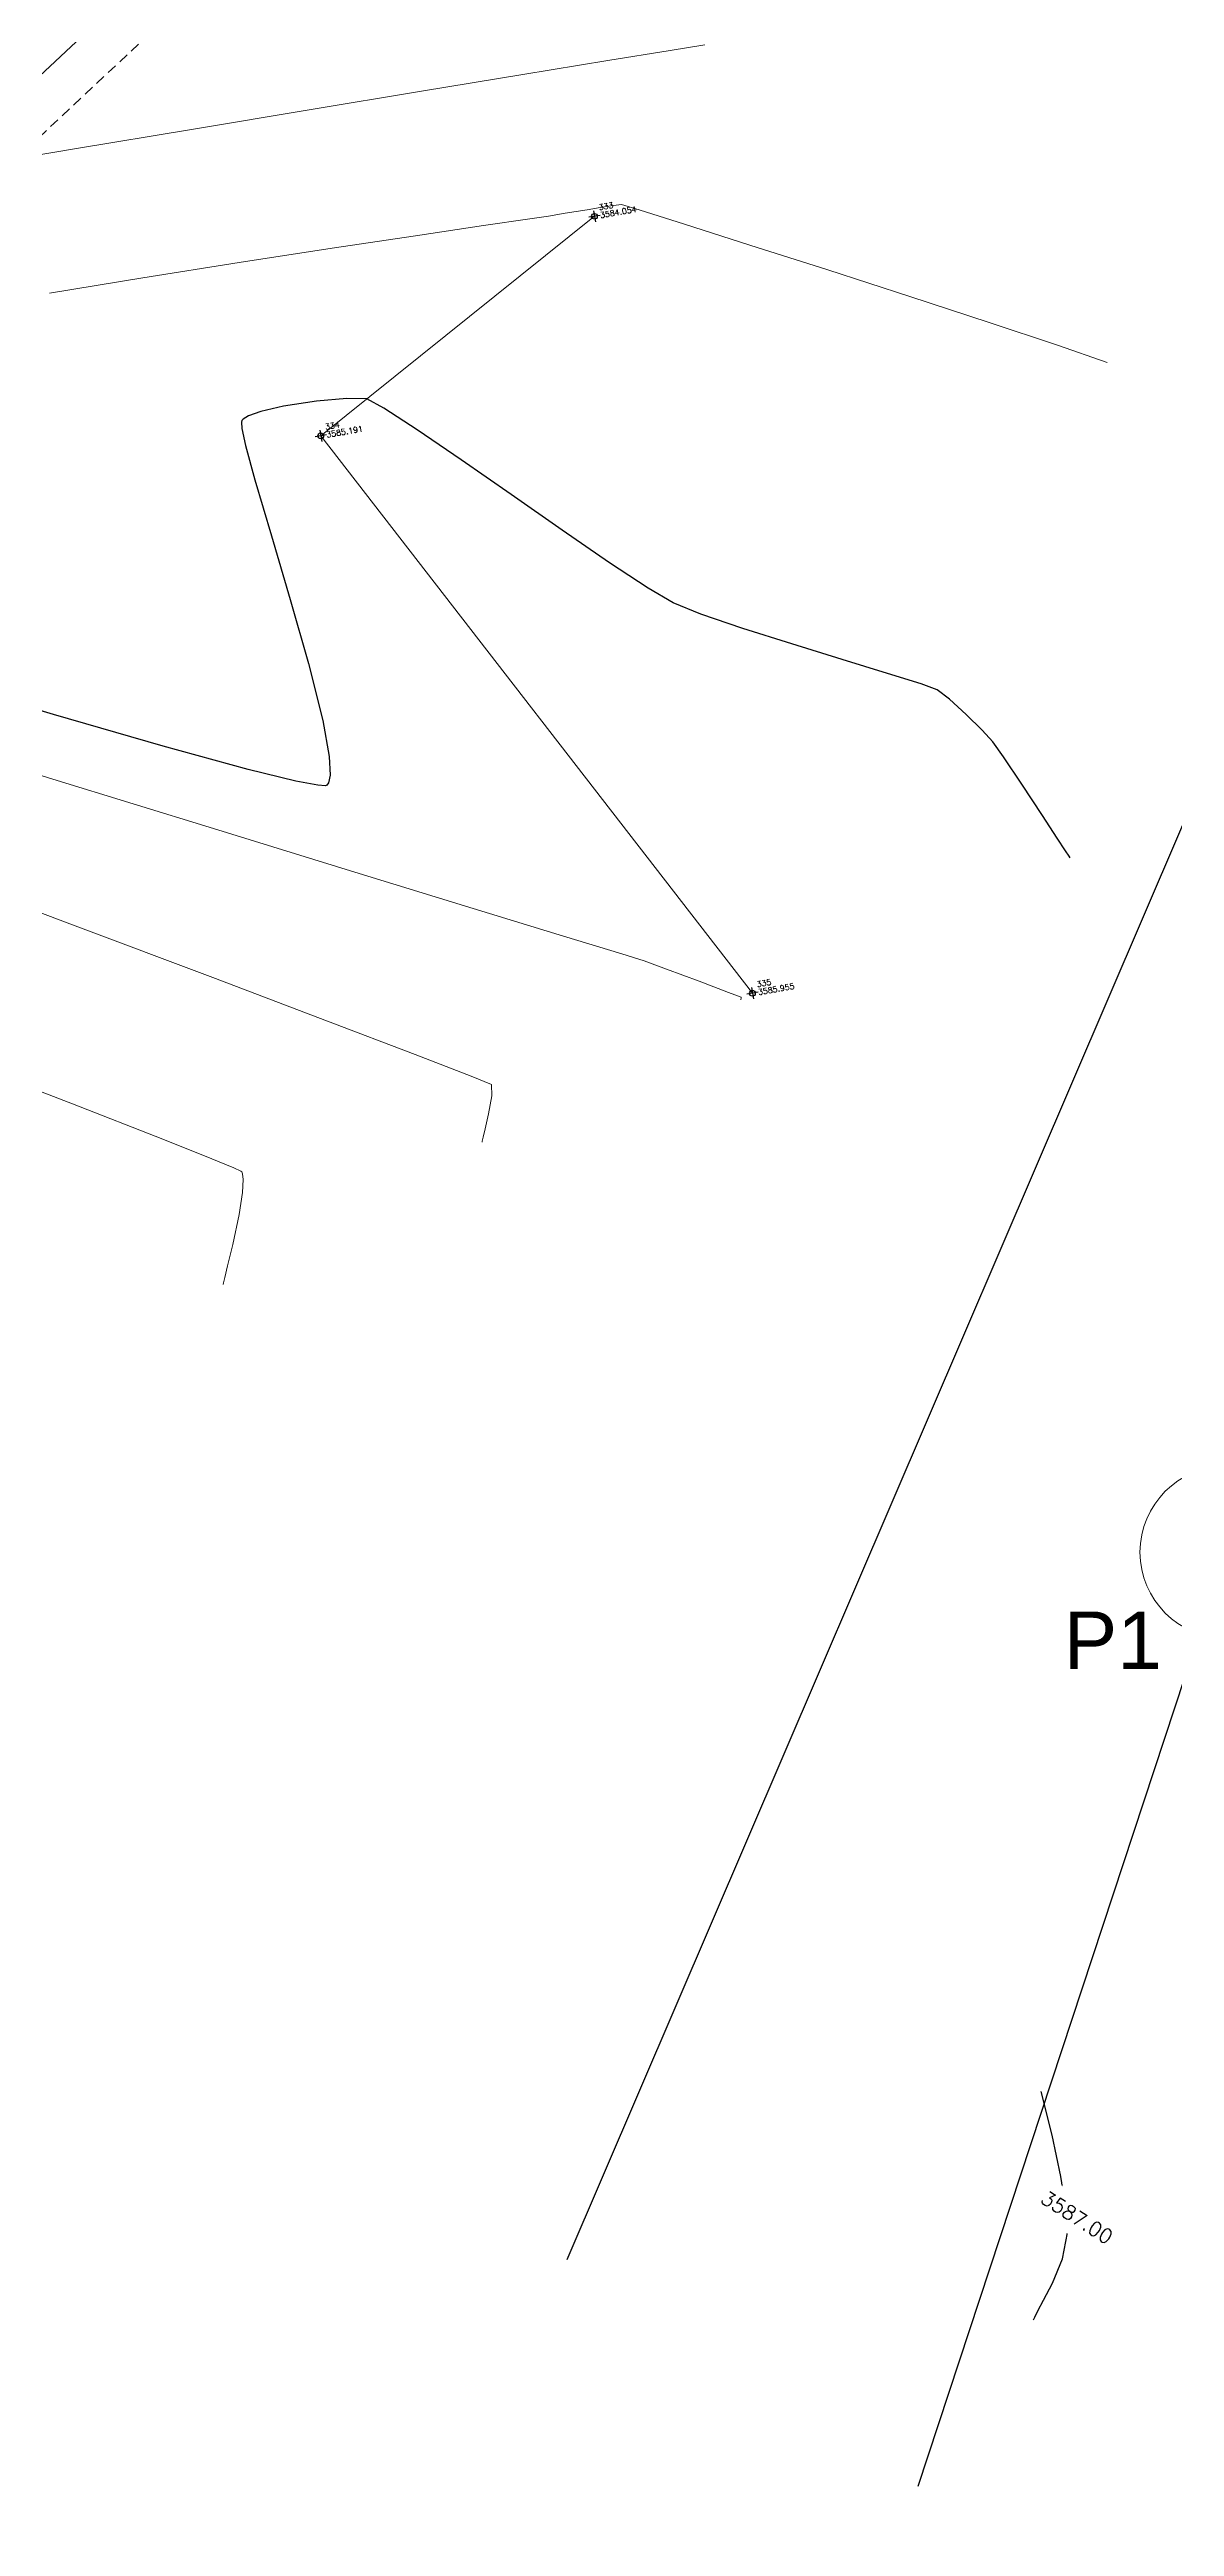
# Model space of a CAD drawing. Header units: millimetres. Extents: x 736950 to 740938, y 8500595 to 8502163.
# Drawn here: x 737980.3 to 737999.89, y 8501213.24 to 8501256.38 of the extents above; entities that cross this region are included whole.
import ezdxf
from ezdxf.enums import TextEntityAlignment as Align

# ---------------------------------------------------------------- set-up
doc = ezdxf.new("R2010")
doc.units = ezdxf.units.MM
doc.linetypes.add('DASHED', pattern=[0.75, 0.5, -0.25])
for name, color, linetype in [('C-TOPO', 7, 'Continuous'), ('C-TOPO-MINR', 8, 'Continuous'), ('C-TOPO-TEXT', 7, 'Continuous')]:
    doc.layers.add(name, color=color, linetype=linetype)
for name, color, linetype, lineweight in [('CONT-MJR', 80, 'Continuous', 30), ('CONT-MNR', 96, 'Continuous', 15), ('COTAS', 40, 'Continuous', 5), ('CUADROS', 9, 'Continuous', 20), ('otros', 4, 'Continuous', 5), ('PERIMETRO', 7, 'Continuous', 35), ('pista', 251, 'Continuous', 5)]:
    doc.layers.add(name, color=color, linetype=linetype, lineweight=lineweight)
doc.styles.add('5mm', font='arial.ttf', dxfattribs={"height": 3})
doc.styles.add('COTAS', font='arial.ttf')
doc.styles.add('CUADROS', font='arial.ttf')
doc.styles.get("Standard").update_dxf_attribs({"font": 'simplex.shx'})
doc.dimstyles.new('Copy of GenDist', dxfattribs={"dimtxt": 2, "dimasz": 2, "dimexe": 0.18, "dimexo": 0.0625, "dimgap": 1, "dimtad": 2, "dimdec": 3, "dimzin": 1, "dimdsep": 46, "dimtxsty": 'COTAS', "dimcen": 0.09, "dimadec": 3, "dimazin": 0, "dimtfac": 1, "dimtdec": 3, "dimtofl": 0, "dimtmove": 0, "dimatfit": 3, "dimfxl": 1, "dimtolj": 1, "dimtzin": 0, "dimarcsym": 0})

# ---------------------------------------------------------------- blocks, each defined once
blk = doc.blocks.new('*U73')
at = {"layer": 'C-TOPO-MINR', "color": 4, "linetype": 'Continuous', "lineweight": -3, "insert": (737996.3452687835, 8501223.051732205, 3587), "char_height": 0.25, "width": 1.490952380952381, "attachment_point": 5, "rotation": 327.4292936666686, "bg_fill": 3, "box_fill_scale": 1.8, "bg_fill_color": 256, "bg_fill_true_color": 13158600, "bg_fill_transparency": 0}
blk.add_mtext('3587.00', dxfattribs=at)
blk = doc.blocks.new('*D156')
at = {"layer": 'COTAS', "color": 0, "lineweight": -2, "transparency": 16777216}
for p, q in [((737994.5660146885, 8501268.467491537), (737993.9569597547, 8501269.117573736)), ((737967.6032455061, 8501244.180409221), (737992.6205072375, 8501267.618809355)), ((737966.6297145458, 8501242.294276098), (737966.020659612, 8501242.944358297))]:
    blk.add_line(p, q, dxfattribs=at)
at = {"layer": 'COTAS', "color": 0, "transparency": 16777216}
for points in [[(737992.3926059622, 8501267.862062555), (737992.8484085128, 8501267.375556154), (737994.0800264431, 8501268.986217007)], [(737967.3753442308, 8501244.42366242), (737967.8311467813, 8501243.93715602), (737966.1437263004, 8501242.813001567)]]:
    blk.add_solid(points, dxfattribs=at)
at = {"layer": 'Defpoints', "color": 0, "transparency": 16777216}
for p in [(737994.0800264431, 8501268.986217007), (737994.608746178, 8501268.421881562), (737966.6724460353, 8501242.248666123)]:
    blk.add_point(p, dxfattribs=at)
at = {"layer": 'COTAS', "color": 0, "transparency": 16777216, "insert": (737978.7295447616, 8501257.37505776), "char_height": 2, "attachment_point": 5, "rotation": 43.13375550846872, "style": 'COTAS'}
blk.add_mtext('\\A1;38.282', dxfattribs=at)

msp = doc.modelspace()

# ---------------------------------------------------------------- linework, layer by layer
at = {"flags": 128}
for points, elevation in [([(738030.8396443969, 8501276.577059833), (738006.8866294394, 8501273.186901364), (738002.5324350423, 8501268.866879543), (738000.2453062437, 8501266.297360843), (737999.5305788356, 8501260.587317174), (738000.9600336516, 8501250.451990865), (738001.242830539, 8501245.695179265), (737989.3094694354, 8501217.888659943)], 3580.605), ([(737995.4290448043, 8501213.941976836), (738000.7890900598, 8501230.208555857)], 3587.51)]:
    msp.add_lwpolyline(points, dxfattribs=dict(at, elevation=elevation))
at = {"linetype": 'Continuous', "extrusion": (0.9849591664230046, 0.172787269436437, 0)}
for points, elevation in [([(8245872.392062788, 0), (8245872.192062789, 0)], 2195798.182162655), ([(8245869.450062787, 0), (8245869.250062788, 0)], 2195792.827162655), ([(8245858.590062788, 0), (8245858.390062789, 0)], 2195798.553162654)]:
    msp.add_lwpolyline(points, dxfattribs=dict(at, elevation=elevation))
at = {"linetype": 'Continuous', "extrusion": (-0.172787269436437, 0.9849591664230046, 0)}
for points, elevation in [([(-2195798.282162655, 0), (-2195798.082162654, 0)], 8245872.292062786), ([(-2195792.927162654, 0), (-2195792.727162655, 0)], 8245869.350062788), ([(-2195798.653162654, 0), (-2195798.453162654, 0)], 8245858.490062788)]:
    msp.add_lwpolyline(points, dxfattribs=dict(at, elevation=elevation))
at = {"linetype": 'Continuous'}
for centre in [(737989.789668974, 8501253.47135009), (737985.0235527843, 8501249.648324396), (737992.5398987173, 8501239.941047754)]:
    msp.add_circle(centre, 0.05, dxfattribs=at)
at = {"layer": 'C-TOPO', "color": 120, "linetype": 'Continuous', "lineweight": -3}
for p, q in [((737997.7583612786, 8501220.054009497, 3587), (737997.5658450096, 8501220.814852297, 3587)), ((737997.9090245735, 8501219.33791715, 3587), (737997.7583612786, 8501220.054009497, 3587)), ((737998.003934628, 8501218.74512614, 3587), (737997.9090245735, 8501219.33791715, 3587)), ((737998.0291911756, 8501218.354187347, 3587), (737998.003934628, 8501218.74512614, 3587)), ((737997.9391281048, 8501217.90057891, 3587), (737998.0291911756, 8501218.354187347, 3587)), ((737997.764406375, 8501217.48017845, 3587), (737997.9391281048, 8501217.90057891, 3587)), ((737997.6097955792, 8501217.184927149, 3587), (737997.764406375, 8501217.48017845, 3587)), ((737997.435515645, 8501216.841140304, 3587), (737997.4556413484, 8501216.888648521, 3587)), ((737997.4556413484, 8501216.888648521, 3587), (737997.5082450705, 8501216.996025296, 3587)), ((737997.5082450705, 8501216.996025296, 3587), (737997.6097955792, 8501217.184927149, 3587))]:
    msp.add_line(p, q, dxfattribs=at)
at = {"layer": 'CONT-MJR', "elevation": 3585}
for points in [[(737983.9799585203, 8501250.071993118), (737983.7635854268, 8501249.994560214)], [(737985.4754549786, 8501250.30181923), (737984.9474956383, 8501250.255164407)], [(737983.6492774918, 8501249.914218051), (737983.6421934989, 8501249.887229998)], [(737983.6421934989, 8501249.887229998), (737983.6510507896, 8501249.775307251)], [(737983.6742249149, 8501249.941126518), (737983.6492774918, 8501249.914218051)], [(737983.7635854268, 8501249.994560214), (737983.6742249149, 8501249.941126518)], [(737987.466476616, 8501249.231705584), (737986.7002021272, 8501249.756126817)], [(737984.164651344, 8501247.90901338), (737984.4935393211, 8501246.801033119)], [(737984.4935393211, 8501246.801033119), (737984.8095813163, 8501245.685440393)], [(737991.6438738749, 8501246.543420965), (737991.1582735848, 8501246.738227446)], [(737994.8928857, 8501245.513031486), (737994.1052318205, 8501245.753975214)], [(737980.3672721289, 8501244.797513679), (737978.1053876381, 8501245.474903928)], [(737995.7572232746, 8501245.227435835), (737995.4803146303, 8501245.328463666)], [(737985.0579407332, 8501244.689541329), (737985.1710466174, 8501244.064551232)], [(737983.7623762412, 8501243.837871172), (737982.2789514175, 8501244.243787624)], [(737984.9710976979, 8501243.563881127), (737984.5883237812, 8501243.635786638)], [(737985.1593891691, 8501243.604912207), (737985.1322654447, 8501243.566048704)], [(737985.1042064273, 8501243.556773895), (737984.9710976979, 8501243.563881127)], [(737998.0543393723, 8501242.327187052), (737997.9920904291, 8501242.422422914)], [(737998.0731477077, 8501242.29868139), (737998.0543393723, 8501242.327187052)]]:
    msp.add_lwpolyline(points, dxfattribs=at)
at = {"layer": 'CONT-MJR', "extrusion": (0.2289476836006396, -0.9734387285155145, 0), "elevation": -8106486.33812753}
msp.add_lwpolyline([(2664724.106081241, 3585), (2664723.698808238, 3585)], dxfattribs=at)
at = {"layer": 'CONT-MJR', "extrusion": (0.15555121818309, -0.9878278283799038, 0), "elevation": -8282977.120489426}
msp.add_lwpolyline([(2051381.901331801, 3585.000000000003), (2051381.323213037, 3585.000000000003)], dxfattribs=at)
at = {"layer": 'CONT-MJR', "extrusion": (-0.03232926975558323, -0.9994772725365348, 0), "elevation": -8520664.996324366}
msp.add_lwpolyline([(462760.8448326772, 3585), (462760.4959120731, 3585)], dxfattribs=at)
at = {"layer": 'CONT-MJR', "extrusion": (0.4681285199609621, 0.8836603922317436, 0), "elevation": 7857690.377829549}
msp.add_lwpolyline([(3327548.533892356, 3585.000000000006), (3327548.873459646, 3585.000000000006)], dxfattribs=at)
at = {"layer": 'CONT-MJR', "extrusion": (0.5460978322564358, 0.8377214081094154, 0), "elevation": 7524691.853606847}
msp.add_lwpolyline([(4024286.805632065, 3585), (4024287.493147944, 3585)], dxfattribs=at)
at = {"layer": 'CONT-MJR', "extrusion": (0.9774480626480366, 0.2111759570254151, 0), "elevation": 2516600.247198124}
msp.add_lwpolyline([(8153685.71918137, 3585.000000000013), (8153685.414843985, 3585.000000000013)], dxfattribs=at)
at = {"layer": 'CONT-MJR', "extrusion": (0.9647823428118553, 0.2630494839349963, 0), "elevation": 2948242.94576967}
msp.add_lwpolyline([(8007729.152584807, 3585.000000000003), (8007728.535079491, 3585.000000000003)], dxfattribs=at)
at = {"layer": 'CONT-MJR', "extrusion": (0.5710184192357989, 0.8209372478414229, 0), "elevation": 7400396.584013711}
msp.add_lwpolyline([(4248527.437109666, 3585.00000000001), (4248528.498147301, 3585.00000000001)], dxfattribs=at)
at = {"layer": 'CONT-MJR', "extrusion": (0.9591777677375731, 0.2828038363918816, 0), "elevation": 3112043.526463403}
msp.add_lwpolyline([(7945504.253866103, 3585.000000000006), (7945503.239391313, 3585.000000000006)], dxfattribs=at)
at = {"layer": 'CONT-MJR', "extrusion": (0.5713704347801609, 0.8206922847566742, 0), "elevation": 7398573.875292474}
msp.add_lwpolyline([(4251699.703905921, 3585), (4251700.788672115, 3585)], dxfattribs=at)
at = {"layer": 'CONT-MJR', "extrusion": (0.5663744095244668, 0.8241480620833928, 0), "elevation": 7424265.282580104}
msp.add_lwpolyline([(4206675.928003376, 3585.000000000013), (4206676.927722146, 3585.000000000013)], dxfattribs=at)
at = {"layer": 'CONT-MJR', "extrusion": (-0.5522039129167947, -0.8337090850886664, 0), "elevation": -7495088.21940162}
msp.add_lwpolyline([(-4079152.284078285, 3585), (-4079153.090134553, 3585)], dxfattribs=at)
at = {"layer": 'CONT-MJR', "extrusion": (-0.5082811668701794, -0.8611911840033483, 0), "elevation": -7696305.75106587}
msp.add_lwpolyline([(-3685472.132579922, 3585), (-3685472.637182963, 3585)], dxfattribs=at)
at = {"layer": 'CONT-MJR', "extrusion": (-0.3219700683096041, -0.9467498482242862, 0), "elevation": -8286165.094691033}
msp.add_lwpolyline([(-2038452.686051618, 3585), (-2038453.453473653, 3585)], dxfattribs=at)
at = {"layer": 'CONT-MJR', "extrusion": (-0.3026504973243913, -0.9531016086804693, 0), "elevation": -8325905.278757283}
msp.add_lwpolyline([(-1869523.804613264, 3585.00000000001), (-1869524.704011348, 3585.00000000001)], dxfattribs=at)
at = {"layer": 'CONT-MJR', "extrusion": (-0.2942150374946519, -0.9557392488079689, 0), "elevation": -8342103.194177821}
msp.add_lwpolyline([(-1795864.406498099, 3585), (-1795865.324722909, 3585)], dxfattribs=at)
at = {"layer": 'CONT-MJR', "extrusion": (0.9702834000088897, 0.2419713281923899, 0), "elevation": 2773112.119991309}
msp.add_lwpolyline([(8070046.403419808, 3585.000000000011), (8070045.377019621, 3585.000000000011)], dxfattribs=at)
at = {"layer": 'CONT-MJR', "extrusion": (-0.2997487000255694, -0.9540181952316115, 0), "elevation": -8331555.911331139}
msp.add_lwpolyline([(-1844176.119586581, 3585.000000000006), (-1844176.735328433, 3585.000000000006)], dxfattribs=at)
at = {"layer": 'CONT-MJR', "extrusion": (0.6126242540797765, 0.790374293175833, 0), "elevation": 7171279.788031973}
msp.add_lwpolyline([(4624775.870679559, 3585), (4624776.141225032, 3585)], dxfattribs=at)
at = {"layer": 'CONT-MJR', "extrusion": (0.674596366366418, 0.7381867937624094, 0), "elevation": 6773356.235546836}
msp.add_lwpolyline([(5190129.757466777, 3585.000000000013), (5190130.148525628, 3585.000000000013)], dxfattribs=at)
at = {"layer": 'CONT-MJR', "extrusion": (-0.2782181113574304, -0.9605179240975696, 0), "elevation": -8370917.509154422}
msp.add_lwpolyline([(-1656354.91109561, 3585), (-1656356.90135445, 3585)], dxfattribs=at)
at = {"layer": 'CONT-MJR', "extrusion": (0.7012040793902989, 0.712960615354315, 0), "elevation": 6578538.710276061}
msp.add_lwpolyline([(5434944.872088775, 3585), (5434945.264707147, 3585)], dxfattribs=at)
at = {"layer": 'CONT-MJR', "extrusion": (0.7298115810620546, 0.6836483424595604, 0), "elevation": 6350460.148126967}
msp.add_lwpolyline([(5699776.320575481, 3585.00000000001), (5699776.594946152, 3585.00000000001)], dxfattribs=at)
at = {"layer": 'CONT-MJR', "extrusion": (0.9987228000428214, 0.05052493121842395, 0), "elevation": 1166567.388050244}
msp.add_lwpolyline([(8453099.625988675, 3585.000000000003), (8453099.299779676, 3585.000000000003)], dxfattribs=at)
at = {"layer": 'CONT-MJR', "extrusion": (0.8142130216875404, 0.5805662368020079, 0), "elevation": 5536421.969625305}
msp.add_lwpolyline([(6493367.523636294, 3585.000000000013), (6493367.845101034, 3585.000000000013)], dxfattribs=at)
at = {"layer": 'CONT-MJR', "extrusion": (0.8313886218033192, 0.5556914247457644, 0), "elevation": 5337630.661252664}
msp.add_lwpolyline([(6657738.454184245, 3585), (6657739.026638069, 3585)], dxfattribs=at)
at = {"layer": 'CONT-MJR', "extrusion": (-0.2376597687904041, -0.9713484618294773, 0), "elevation": -8433059.1758909}
msp.add_lwpolyline([(-1303563.402189782, 3585.000000000006), (-1303564.252500019, 3585.000000000006)], dxfattribs=at)
at = {"layer": 'CONT-MJR', "extrusion": (0.9786073876077175, -0.2057366785957208, 0), "elevation": -1026819.89428465}
msp.add_lwpolyline([(8471210.54793819, 3585.000000000011), (8471210.411165612, 3585.000000000011)], dxfattribs=at)
at = {"layer": 'CONT-MJR', "extrusion": (0.3138453360300966, -0.9494741202645578, 0), "elevation": -7840097.564207772}
msp.add_lwpolyline([(3368773.42788631, 3585.000000000013), (3368773.398334145, 3585.000000000013)], dxfattribs=at)
at = {"layer": 'CONT-MJR', "extrusion": (0.835953269239893, 0.5488006301446229, 0), "elevation": 5282419.035029522}
msp.add_lwpolyline([(6701628.366408501, 3585.00000000001), (6701629.021262375, 3585.00000000001)], dxfattribs=at)
at = {"layer": 'CONT-MJR', "extrusion": (0.8376456513541664, 0.5462140265202408, 0), "elevation": 5261678.662901614}
msp.add_lwpolyline([(6717924.155516501, 3585.00000000001), (6717924.625318384, 3585.00000000001)], dxfattribs=at)
at = {"layer": 'CONT-MJR', "extrusion": (0.8379405663490347, 0.5457614930229682, 0), "elevation": 5258049.212468437}
msp.add_lwpolyline([(6720765.004104281, 3585.000000000013), (6720765.268194269, 3585.000000000013)], dxfattribs=at)
at = {"layer": 'CONT-MNR'}
for points, elevation in [([(737990.0217242797, 8501256.183925606), (737988.5449023923, 8501255.94060894)], 3583), ([(737991.1096277898, 8501256.361629467), (737990.0217242797, 8501256.183925606)], 3583), ([(737991.7092010026, 8501256.457069378), (737991.1096277898, 8501256.361629467)], 3583), ([(737984.8221511669, 8501255.323741747), (737982.7750456686, 8501254.983493512)], 3583), ([(737986.7785740482, 8501255.648330605), (737984.8221511669, 8501255.323741747)], 3583), ([(737989.2780957668, 8501253.523628034), (737988.9886593606, 8501253.475155246)], 3584), ([(737989.6609679313, 8501253.58721634), (737989.2780957668, 8501253.523628034)], 3584), ([(737990.2606822295, 8501253.675297437), (737990.0748045151, 8501253.655766627)], 3584), ([(737986.6753928803, 8501253.134284437), (737985.2200017343, 8501252.915322443)], 3584), ([(737987.8600749921, 8501253.309658276), (737986.6753928803, 8501253.134284437)], 3584), ([(737988.9886593606, 8501253.475155246), (737988.6668848814, 8501253.4278224)], 3584), ([(737985.2200017343, 8501252.915322443), (737983.6010647413, 8501252.666393861)], 3584), ([(737985.1419614161, 8501239.457854724), (737983.1431530715, 8501240.213749614)], 3587), ([(737991.0460787193, 8501240.362404834), (737990.6546290932, 8501240.506175756)], 3586), ([(737992.3442385773, 8501239.872667082), (737992.1225716342, 8501239.956980444)], 3586), ([(737992.3371486668, 8501239.829499226), (737992.3379557104, 8501239.834116517)], 3586), ([(737992.3379557104, 8501239.834116517), (737992.3419374473, 8501239.857322082)], 3586), ([(737992.3419374473, 8501239.857322082), (737992.3442385773, 8501239.872667082)], 3586), ([(737980.6998098315, 8501238.014722884), (737978.6345166794, 8501238.808823936)], 3588), ([(737987.9962364362, 8501238.353096897), (737987.6456261892, 8501238.498825306)], 3587), ([(737988.0020339806, 8501238.158066155), (737987.9962364362, 8501238.353096897)], 3587), ([(737987.8868048062, 8501237.58362022), (737987.9455903174, 8501237.839993678)], 3587), ([(737987.8315929939, 8501237.350643603), (737987.8352635538, 8501237.369102273)], 3587), ([(737983.5091837298, 8501236.902718326), (737983.1286848966, 8501237.061499426)], 3588), ([(737983.6297074393, 8501236.84626177), (737983.5091837298, 8501236.902718326)], 3588), ([(737983.6619774364, 8501236.799044544), (737983.6482342946, 8501236.833526714)], 3588), ([(737983.6746230222, 8501236.696338559), (737983.6619774364, 8501236.799044544)], 3588), ([(737983.662068935, 8501236.473433292), (737983.6746230222, 8501236.696338559)], 3588), ([(737983.4026543774, 8501235.197967097), (737983.491176809, 8501235.569555527)], 3588), ([(737983.331336641, 8501234.899130302), (737983.3520153648, 8501234.98934154)], 3588), ([(737983.3520153648, 8501234.98934154), (737983.4026543774, 8501235.197967097)], 3588), ([(737983.3260373204, 8501234.871787986), (737983.331336641, 8501234.899130302)], 3588)]:
    msp.add_lwpolyline(points, dxfattribs=dict(at, elevation=elevation))
at = {"layer": 'CONT-MNR', "extrusion": (0.1632523375039024, -0.9865843472808151, 0), "elevation": -8266727.688226407}
msp.add_lwpolyline([(2115937.850896592, 3583.000000000003), (2115936.060549574, 3583.000000000003)], dxfattribs=at)
at = {"layer": 'CONT-MNR', "extrusion": (0.1641763212610666, -0.9864310090103532, 0), "elevation": -8264742.234060775}
msp.add_lwpolyline([(2123673.862712835, 3583.000000000009), (2123671.796297469, 3583.000000000009)], dxfattribs=at)
at = {"layer": 'CONT-MNR', "extrusion": (0.164353113990098, -0.9864015682883711, 0), "elevation": -8264361.481357888}
msp.add_lwpolyline([(2125153.029620519, 3583.000000000013), (2125151.072775524, 3583.000000000013)], dxfattribs=at)
at = {"layer": 'CONT-MNR', "extrusion": (0.1612744330624133, -0.9869095993252863, 0), "elevation": -8270949.907343809}
msp.add_lwpolyline([(2099364.163266894, 3584), (2099363.933210189, 3584)], dxfattribs=at)
at = {"layer": 'CONT-MNR', "extrusion": (0.1660225453361538, -0.986121957183849, 0), "elevation": -8260749.902889079}
msp.add_lwpolyline([(2139147.987427143, 3584.00000000001), (2139147.798006948, 3584.00000000001)], dxfattribs=at)
at = {"layer": 'CONT-MNR', "extrusion": (-0.2907922934637057, -0.9567862049915425, 0), "elevation": -8348484.122115904}
msp.add_lwpolyline([(-1765999.831064245, 3584), (-1766000.152717629, 3584)], dxfattribs=at)
at = {"layer": 'CONT-MNR', "extrusion": (0.300171419989972, 0.9538852753980449, 0), "elevation": 8330744.29093529}
msp.add_lwpolyline([(1847874.194007863, 3584), (1847875.022719175, 3584)], dxfattribs=at)
at = {"layer": 'CONT-MNR', "extrusion": (0.1449125005525858, -0.9894444740275207, 0), "elevation": -8304574.443368643}
msp.add_lwpolyline([(1962136.70040117, 3584.000000000013), (1962135.884984125, 3584.000000000013)], dxfattribs=at)
at = {"layer": 'CONT-MNR', "extrusion": (-0.3029913256177869, -0.9529933140376045, 0), "elevation": -8325242.567433269}
msp.add_lwpolyline([(-1872503.990808455, 3584.000000000009), (-1872505.185901597, 3584.000000000009)], dxfattribs=at)
at = {"layer": 'CONT-MNR', "extrusion": (0.1563936572788926, -0.9876948030454207, 0), "elevation": -8281227.123590885}
msp.add_lwpolyline([(2058444.563453662, 3584.000000000003), (2058442.86726204, 3584.000000000003)], dxfattribs=at)
at = {"layer": 'CONT-MNR', "extrusion": (-0.305166412853707, -0.9522990394125163, 0), "elevation": -8320945.561276386}
msp.add_lwpolyline([(-1891505.906312359, 3584.000000000013), (-1891507.327099561, 3584.000000000013)], dxfattribs=at)
at = {"layer": 'CONT-MNR', "extrusion": (0.1627681077499, -0.9866643517932109, 0), "elevation": -8267762.768174635}
msp.add_lwpolyline([(2111873.225235023, 3584), (2111871.578738804, 3584)], dxfattribs=at)
at = {"layer": 'CONT-MNR', "extrusion": (-0.3075956997639406, -0.9515171493392707, 0), "elevation": -8316091.315109024}
msp.add_lwpolyline([(-1912733.412091623, 3584.000000000013), (-1912734.917887984, 3584.000000000013)], dxfattribs=at)
at = {"layer": 'CONT-MNR', "extrusion": (-0.3109396208094248, -0.9504296671563295, 0), "elevation": -8309314.152906161}
msp.add_lwpolyline([(-1941962.034407915, 3584.000000000013), (-1941963.484537412, 3584.000000000013)], dxfattribs=at)
at = {"layer": 'CONT-MNR', "extrusion": (0.3164398178208135, 0.9486125877815086, 0), "elevation": 8297925.830955575}
msp.add_lwpolyline([(1990060.337882791, 3584), (1990061.591692196, 3584)], dxfattribs=at)
at = {"layer": 'CONT-MNR', "extrusion": (-0.3279856629752558, -0.9446827006369293, 0), "elevation": -8273037.681962912}
msp.add_lwpolyline([(-2091113.799519332, 3584.000000000013), (-2091114.716431367, 3584.000000000013)], dxfattribs=at)
at = {"layer": 'CONT-MNR', "extrusion": (-0.2962582827107968, -0.9551078629794907, 0), "elevation": -8338237.46962601}
msp.add_lwpolyline([(-1813713.010170546, 3586), (-1813716.21210405, 3586)], dxfattribs=at)
at = {"layer": 'CONT-MNR', "extrusion": (-0.2950458104692387, -0.9554831080267983, 0), "elevation": -8340532.738513092}
msp.add_lwpolyline([(-1803125.63607758, 3586.000000000013), (-1803128.564725353, 3586.000000000013)], dxfattribs=at)
at = {"layer": 'CONT-MNR', "extrusion": (-0.2940450130528279, -0.9557915726238447, 0), "elevation": -8342416.499315797}
msp.add_lwpolyline([(-1794387.39430126, 3586), (-1794389.972562355, 3586)], dxfattribs=at)
at = {"layer": 'CONT-MNR', "extrusion": (0.3517771181222011, 0.9360837885390598, 0), "elevation": 8217478.731980626}
msp.add_lwpolyline([(2299730.2845452, 3587.000000000013), (2299733.181712802, 3587.000000000013)], dxfattribs=at)
at = {"layer": 'CONT-MNR', "extrusion": (0.293252130048124, 0.9560351396377845, 0), "elevation": 8343901.985201756}
msp.add_lwpolyline([(1787465.004236846, 3586.000000000003), (1787467.155007289, 3586.000000000003)], dxfattribs=at)
at = {"layer": 'CONT-MNR', "extrusion": (-0.3525425359325974, -0.9357957898805772, 0), "elevation": -8215595.249553039}
msp.add_lwpolyline([(-2306447.265161988, 3587.00000000001), (-2306449.823371326, 3587.00000000001)], dxfattribs=at)
at = {"layer": 'CONT-MNR', "extrusion": (-0.2927181242666945, -0.9561987762624402, 0), "elevation": -8344899.009967867}
msp.add_lwpolyline([(-1782802.884183777, 3586.00000000001), (-1782804.530357349, 3586.00000000001)], dxfattribs=at)
at = {"layer": 'CONT-MNR', "extrusion": (-0.2926955102224237, -0.9562056987362265, 0), "elevation": -8344941.170663855}
msp.add_lwpolyline([(-1782604.463564616, 3586.000000000013), (-1782605.528033623, 3586.000000000013)], dxfattribs=at)
at = {"layer": 'CONT-MNR', "extrusion": (-0.2953704721733032, -0.9553827945740492, 0), "elevation": -8339919.560253585}
msp.add_lwpolyline([(-1805951.848378872, 3586.000000000006), (-1805952.254036844, 3586.000000000006)], dxfattribs=at)
at = {"layer": 'CONT-MNR', "extrusion": (-0.3513667545208722, -0.9362378991567631, 0), "elevation": -8218488.935850735}
msp.add_lwpolyline([(-2296117.443834998, 3586.000000000013), (-2296118.048962788, 3586.000000000013)], dxfattribs=at)
at = {"layer": 'CONT-MNR', "extrusion": (-0.3536494757226357, -0.9353780242880977, 0), "elevation": -8212863.562194297}
msp.add_lwpolyline([(-2316157.440227223, 3586), (-2316157.985407171, 3586)], dxfattribs=at)
at = {"layer": 'CONT-MNR', "extrusion": (-0.3558205511907546, -0.9345542977004105, 0), "elevation": -8207460.151101741}
msp.add_lwpolyline([(-2335226.890206114, 3587.000000000003), (-2335228.52363937, 3587.000000000003)], dxfattribs=at)
at = {"layer": 'CONT-MNR', "extrusion": (-0.3606415814526163, -0.932704481455598, 0), "elevation": -8195292.277388348}
msp.add_lwpolyline([(-2377575.712187813, 3587), (-2377576.759821574, 3587)], dxfattribs=at)
at = {"layer": 'CONT-MNR', "extrusion": (-0.3627495238393179, -0.9318866792450401, 0), "elevation": -8189892.610470432}
msp.add_lwpolyline([(-2396103.969319975, 3588.000000000003), (-2396105.65819272, 3588.000000000003)], dxfattribs=at)
at = {"layer": 'CONT-MNR', "extrusion": (0.9846171692133349, -0.1747255851050996, 0), "elevation": -758748.1538098064}
msp.add_lwpolyline([(8499410.11241765, 3587.00000000001), (8499410.435459424, 3587.00000000001)], dxfattribs=at)
at = {"layer": 'CONT-MNR', "extrusion": (0.971745419650772, -0.2360314372869536, 0), "elevation": -1289422.976819427}
msp.add_lwpolyline([(8435226.87044552, 3587), (8435227.024868848, 3587)], dxfattribs=at)
at = {"layer": 'CONT-MNR', "extrusion": (0.370051677582077, 0.9290111710408496, 0), "elevation": 8170836.092596579}
msp.add_lwpolyline([(2460302.465542846, 3588.000000000013), (2460303.385916119, 3588.000000000013)], dxfattribs=at)
at = {"layer": 'CONT-MNR', "extrusion": (0.973665959991412, -0.2279793814229747, 0), "elevation": -1219553.202653942}
msp.add_lwpolyline([(8445611.454282898, 3587.00000000001), (8445611.52048403, 3587.00000000001)], dxfattribs=at)
at = {"layer": 'CONT-MNR', "extrusion": (-0.5664637012999918, -0.8240866915012727, 0), "elevation": -7423797.084687457}
msp.add_lwpolyline([(-4207479.579291928, 3588), (-4207479.60177361, 3588)], dxfattribs=at)
at = {"layer": 'CONT-MNR', "extrusion": (0.9879233275796839, -0.1549435343080977, 0), "elevation": -588140.3500520802}
msp.add_lwpolyline([(8512915.235267052, 3588.000000000013), (8512915.622238593, 3588.000000000013)], dxfattribs=at)
at = {"layer": 'CONT-MNR', "extrusion": (0.9781215711361345, -0.2080341127752365, 0), "elevation": -1046709.427343377}
msp.add_lwpolyline([(8468767.632721782, 3588), (8468768.16596793, 3588)], dxfattribs=at)
at = {"layer": 'COTAS'}
msp.add_circle((738000.7890900599, 8501230.208555859), 1.5, dxfattribs=at)
at = {"layer": 'otros'}
for p, q in [((737989.789668974, 8501253.47135009), (737985.0235527843, 8501249.648324396)), ((737985.0235527843, 8501249.648324396), (737992.5398987173, 8501239.941047754))]:
    msp.add_line(p, q, dxfattribs=at)

# ---------------------------------------------------------------- texts
at = {"color": 2, "char_height": 0.1, "width": 0.4, "attachment_point": 1, "rotation": 9.94991650582834, "style": '5mm'}
for s, insert in [('\\Ftxt.shx;\\W1.0000000000;\\T1.0000000000;\\o\\l333', (737989.8553353095, 8501253.67577106)), ('\\Ftxt.shx;\\W1.0000000000;\\T1.0000000000;\\o\\l334', (737985.0892191199, 8501249.852745363)), ('\\Ftxt.shx;\\W1.0000000000;\\T1.0000000000;\\o\\l335', (737992.6055650528, 8501240.145468721))]:
    msp.add_mtext(s, dxfattribs=dict(at, insert=insert))
at = {"color": 1, "char_height": 0.1, "attachment_point": 1, "rotation": 9.94991650582834, "style": '5mm'}
for s, insert, width in [('\\Ftxt.shx;\\W1.0000000000;\\T1.0000000000;\\o\\l3584.054', (737989.8795255274, 8501253.537876775), 0.8166666666666668), ('\\Ftxt.shx;\\W1.0000000000;\\T1.0000000000;\\o\\l3585.191', (737985.1134093377, 8501249.71485108), 0.7666666666666666), ('\\Ftxt.shx;\\W1.0000000000;\\T1.0000000000;\\o\\l3585.955', (737992.6297552707, 8501240.007574437), 0.8333333333333334)]:
    msp.add_mtext(s, dxfattribs=dict(at, insert=insert, width=width))
at = {"layer": 'CUADROS', "style": 'CUADROS'}
msp.add_text('P1', height=1, dxfattribs=at).set_placement((737998.8146354158, 8501228.67508631), align=Align.MIDDLE_CENTER)

# ---------------------------------------------------------------- dimensions: what is measured, and where the dimension line sits
at = {"layer": 'COTAS'}
dim = msp.add_aligned_dim(p1=(737966.6724460353, 8501242.248666123), p2=(737994.6087461784, 8501268.421881562), distance=0.77331691624287, dimstyle='Copy of GenDist', dxfattribs=at)
dim.commit()
dim.dimension.update_dxf_attribs({"geometry": '*D156', "text_midpoint": (737978.7295447616, 8501257.37505776)})

# ---------------------------------------------------------------- next in the draw order: block references
at = {"layer": 'C-TOPO-TEXT', "color": 7, "linetype": 'Continuous', "lineweight": -3}
msp.add_blockref('*U73', (1.848049858701415, -4.427585812285542), dxfattribs=at)

# ---------------------------------------------------------------- next in the draw order: hatches: boundary and pattern name
at = {"layer": 'pista'}
h = msp.add_hatch(dxfattribs=at)
h.set_pattern_fill('HONEY', color=256, scale=3, angle=9.94991650582834, style=0)
h.set_pattern_definition([(9.94991650582834, (1479841.21072825, -18.49207214638591), (0.4979252195647159, 0.4170677100899267), [0.375, -0.75]), (129.9499165058283, (1479841.21072825, -18.49207214638591), (-0.6101538418184378, 0.222682034283025), [0.3749999999999999, -0.7499999999999998]), (69.94991650582834, (1479841.21072825, -18.49207214638591), (-0.112228622253722, 0.6397497443729518), [-0.75, 0.375])])
h.paths.add_polyline_path([(737744.7999806425, 8501250.923935566), (737743.4751223363, 8501250.754223157), (737756.465848178, 8501242.026572531), (737763.5739612179, 8501242.006896213), (737770.002546867, 8501243.455222024), (737769.8468594846, 8501244.342704736), (737763.4750639071, 8501242.907173423), (737756.7405500773, 8501242.925815564)])
h.paths.add_polyline_path([(737794.2809870465, 8501256.017245878), (737809.7820272583, 8501263.709828075), (737823.391616501, 8501273.483615467), (737837.0791595323, 8501280.557800073), (737851.5530432165, 8501285.77819753), (737870.8510758049, 8501293.050216693, -0.9976846880626209), (737871.0089264096, 8501292.63424804), (737865.2748787645, 8501289.581801567, 0.7845063948290762), (737866.1540430214, 8501286.121818589), (737883.2588851704, 8501291.348365877), (737897.4188924351, 8501296.516943583), (737903.2981396064, 8501301.44146652, -0.5512150924587264), (737904.1219025984, 8501301.177325813), (737906.855912117, 8501297.98174819, 0.5618964424650519), (737910.2738656431, 8501298.536066804), (737914.22079628, 8501308.558674501), (737925.6412323939, 8501300.72656757, 0.340189525830376), (737928.7023693406, 8501300.894137181), (737936.9171069289, 8501306.117412793, -0.358727273887905), (737938.1716059428, 8501305.962964654), (737943.1732157968, 8501301.051021611, 0.3417074120720416), (737946.0555081918, 8501300.709858142), (737955.8779356404, 8501307.072689936), (737971.8320576148, 8501314.464803053), (737988.5677626224, 8501323.411181662), (738023.1375471824, 8501336.282937778), (738044.4246208373, 8501357.728329657), (738061.4456776979, 8501362.208386911), (738078.9085143938, 8501363.070318012), (738112.0997810266, 8501372.051506756), (738118.6561313582, 8501373.365123207), (738128.3493353954, 8501376.976906104), (738155.2251721952, 8501366.826195797), (738176.6167526407, 8501363.543890122), (738193.8053773039, 8501353.328603027), (738204.7313956148, 8501340.877429372), (738207.705198212, 8501335.751671141), (738214.35685511, 8501331.742925933), (738229.9282901662, 8501313.374534177), (738233.5603594936, 8501308.186787868), (738234.53883727, 8501308.358438132), (738230.6417003467, 8501313.924784988), (738214.9478837823, 8501332.43754055), (738208.3676942562, 8501336.403214611), (738205.4657963786, 8501341.405035153), (738194.387784551, 8501354.029418997), (738176.9261677533, 8501364.406946706), (738155.4549153853, 8501367.70147717), (738128.3514754312, 8501377.93815071), (738118.4090486554, 8501374.233504975), (738111.8936108743, 8501372.928085677), (738078.7671659255, 8501363.964436961), (738061.3074614278, 8501363.102660457), (738043.958527311, 8501358.536303693), (738022.6381405202, 8501337.057350922), (737988.196920163, 8501324.233464561), (737971.4304040315, 8501315.270615296), (737955.4419368334, 8501307.862588815), (737945.5806043665, 8501301.47455489, -0.3391433520832071), (737943.8038299843, 8501301.693147572), (737938.8116631231, 8501306.59581691, 0.3560082385246841), (737936.4342009705, 8501306.876887502), (737928.158540546, 8501301.61487459, -0.3502196171718997), (737926.1502499409, 8501301.468794718), (737914.5128481541, 8501309.44969617, 0.4302069892023044), (737913.4330382891, 8501309.014522241), (737909.4507249827, 8501298.90206584, -0.5704007069138802), (737907.5397775185, 8501298.566836312), (737904.9064502402, 8501301.644734057, 0.4931454261128044), (737902.7202336333, 8501302.131411942), (737896.9620044216, 8501297.308254998), (737882.9728831241, 8501292.20205278), (737866.0373022418, 8501287.027224885, -0.7384715771871906), (737865.6977918843, 8501288.787355538), (737871.5108758068, 8501291.881875956, 0.9119586051647783), (737870.5337161538, 8501293.892406015), (737851.2416702455, 8501286.62264278), (737836.7183275839, 8501281.384406622), (737822.9200107896, 8501274.252970394), (737809.3164408724, 8501264.483505804), (737793.8201376351, 8501256.79327439), (737778.9884914039, 8501246.402265295), (737769.846859484, 8501244.34270474), (737770.0025468671, 8501243.455222024), (737779.3594973255, 8501245.563292695)])
h.paths.add_polyline_path([(738260.5182952256, 8501271.251537092), (738234.538837269, 8501308.358438132), (738233.56035949, 8501308.186787868), (738259.6897886079, 8501270.86568047), (738269.3749442189, 8501234.589470252), (738274.5057655985, 8501215.583008338), (738279.7983711922, 8501189.602392923), (738280.7089290785, 8501189.641305126), (738275.382018582, 8501215.790318219), (738270.2441657205, 8501234.822827347)])

# ---------------------------------------------------------------- next in the draw order: linework, layer by layer
at = {"layer": 'PERIMETRO', "linetype": 'DASHED', "ltscale": 0.35}
msp.add_lwpolyline([(737683.200969866, 8501281.329551859), (737744.6024409891, 8501182.423775388), (737752.754863814, 8501178.840202238), (737760.1534312089, 8501181.935448542), (737818.0712830903, 8501217.512164854), (737892.6513328891, 8501224.540148428), (737966.6724460352, 8501242.248666123), (737994.6087461784, 8501268.421881564), (738169.7309229737, 8501324.89666196), (738221.1104446506, 8501260.626977284), (738220.501630505, 8501242.23256058), (738236.8284346196, 8501144.032219619), (738320.8206677334, 8501132.278902221)], dxfattribs=at)

doc.saveas('drawing.dxf')
